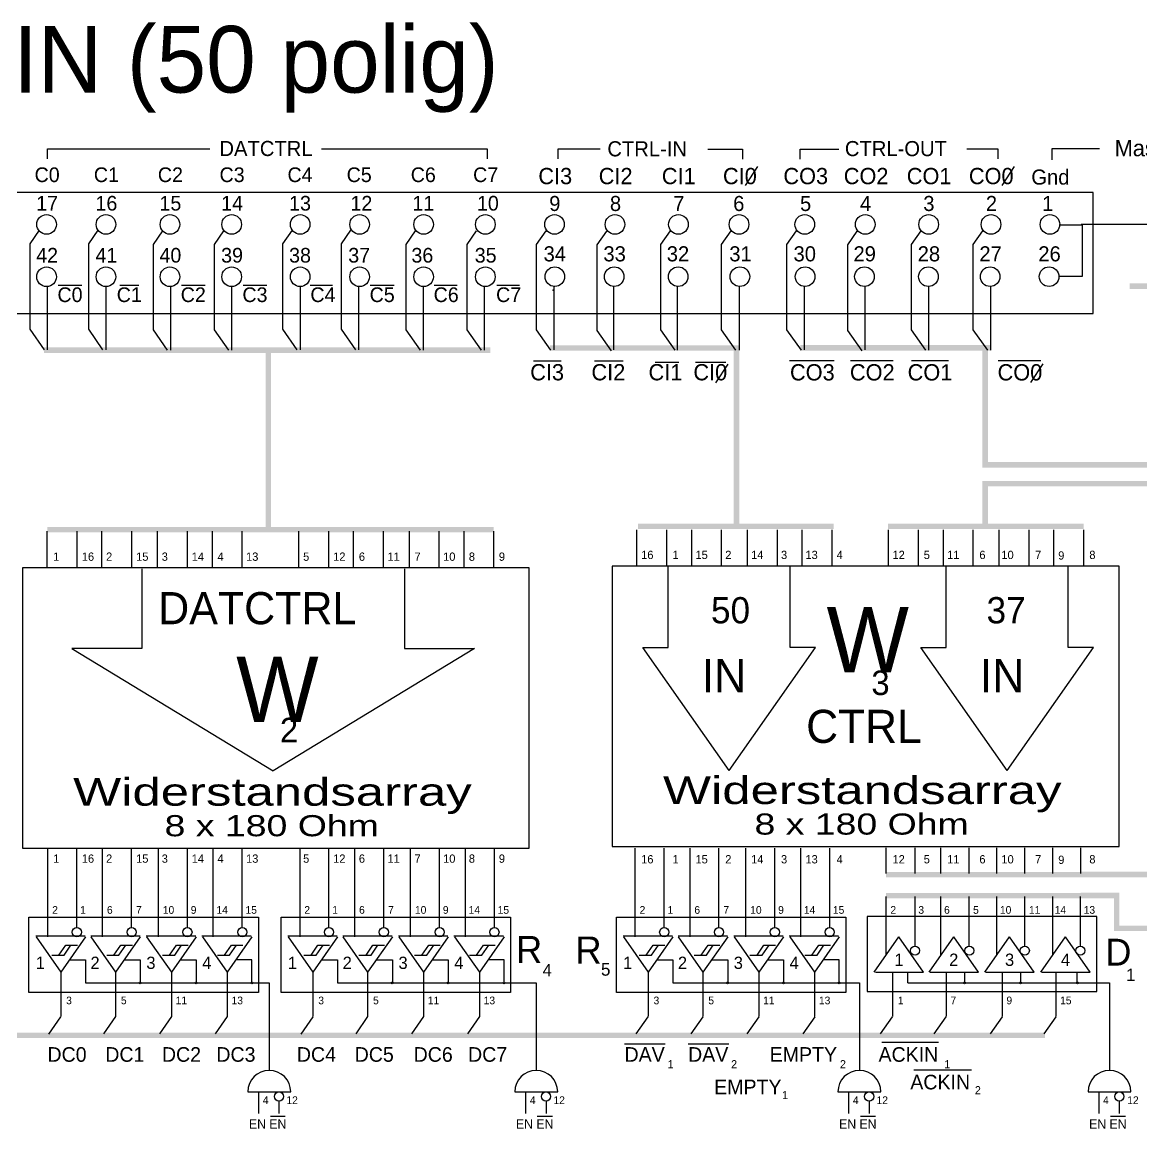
# Model space of a CAD drawing. Extents: x -23.8 to 33.3, y -2 to 29.9.
# Drawn here: x 0.14 to 10.31, y 8.81 to 18.87 of the extents above; entities that cross this region are included whole.
import ezdxf
from ezdxf.enums import TextEntityAlignment as Align

# ---------------------------------------------------------------- set-up
doc = ezdxf.new("R2010")
doc.units = 0
doc.layers.get('0').update_dxf_attribs({"linetype": 'CONTINUOUS'})

# ---------------------------------------------------------------- blocks, each defined once
blk = doc.blocks.new('RECTANG')
at = {"color": 0}
for p, q in [((1, 1), (0, 1)), ((0, 1), (0, 0)), ((1, 0), (1, 1)), ((0, 0), (1, 0))]:
    blk.add_line(p, q, dxfattribs=at)

msp = doc.modelspace()

# ---------------------------------------------------------------- linework, layer by layer
at = {"color": 0}
for p, q in [((0.363, 17.718), (1.842, 17.718)), ((0.363, 17.63), (0.363, 17.718)), ((2.857, 17.718), (4.363, 17.718)), ((4.363, 17.718), (4.363, 17.63)), ((5.007, 17.63), (5.007, 17.718)), ((5.007, 17.718), (5.391, 17.718)), ((6.37, 17.717), (6.684, 17.717)), ((6.684, 17.717), (6.684, 17.625)), ((7.21, 17.625), (7.21, 17.717)), ((7.21, 17.717), (7.561, 17.717)), ((8.724, 17.718), (9.006, 17.718)), ((9.006, 17.718), (9.006, 17.63)), ((9.501, 17.618), (9.501, 17.721)), ((9.501, 17.721), (9.931, 17.721)), ((6.82, 17.558), (6.709, 17.387)), ((9.154, 17.558), (9.043, 17.387)), ((9.565, 17.028), (9.773, 17.028)), ((11.101, 17.031), (9.764, 17.031)), ((9.773, 17.028), (9.773, 16.559)), ((0.206, 16.856), (0.293, 16.98)), ((0.739, 16.856), (0.826, 16.98)), ((1.327, 16.85), (1.414, 16.975)), ((1.882, 16.85), (1.969, 16.975)), ((2.504, 16.856), (2.591, 16.98)), ((3.037, 16.856), (3.124, 16.98)), ((3.625, 16.85), (3.712, 16.975)), ((4.18, 16.85), (4.267, 16.975)), ((4.811, 16.85), (4.898, 16.975)), ((5.364, 16.845), (5.451, 16.97)), ((5.943, 16.85), (6.03, 16.975)), ((6.495, 16.85), (6.582, 16.975)), ((7.089, 16.85), (7.176, 16.975)), ((7.642, 16.845), (7.729, 16.97)), ((8.222, 16.85), (8.309, 16.975)), ((8.784, 16.85), (8.871, 16.975)), ((0.206, 16.079), (0.206, 16.856)), ((0.739, 16.079), (0.739, 16.856)), ((1.327, 16.073), (1.327, 16.85)), ((1.882, 16.073), (1.882, 16.85)), ((2.504, 16.079), (2.504, 16.856)), ((3.037, 16.079), (3.037, 16.856)), ((3.625, 16.073), (3.625, 16.85)), ((4.18, 16.073), (4.18, 16.85)), ((4.811, 16.073), (4.811, 16.85)), ((5.364, 16.068), (5.364, 16.845)), ((5.943, 16.073), (5.943, 16.85)), ((6.495, 16.073), (6.495, 16.85)), ((7.089, 16.073), (7.089, 16.85)), ((7.642, 16.068), (7.642, 16.845)), ((8.222, 16.073), (8.222, 16.85)), ((8.784, 16.073), (8.784, 16.85)), ((9.773, 16.559), (9.565, 16.559)), ((0.365, 15.892), (0.365, 16.472)), ((0.462, 16.48), (0.677, 16.48)), ((0.898, 15.892), (0.898, 16.472)), ((1.022, 16.48), (1.195, 16.48)), ((1.486, 15.887), (1.486, 16.467)), ((1.583, 16.48), (1.798, 16.48)), ((2.042, 15.887), (2.042, 16.467)), ((2.143, 16.48), (2.359, 16.48)), ((2.664, 15.892), (2.664, 16.472)), ((2.754, 16.48), (2.955, 16.48)), ((3.197, 15.892), (3.197, 16.472)), ((3.3, 16.48), (3.516, 16.48)), ((3.785, 15.887), (3.785, 16.467)), ((3.882, 16.48), (4.091, 16.48)), ((4.34, 15.887), (4.34, 16.467)), ((4.45, 16.48), (4.658, 16.48)), ((4.972, 15.892), (4.972, 16.472)), ((5.514, 15.892), (5.514, 16.472)), ((6.093, 15.887), (6.093, 16.467)), ((6.657, 15.887), (6.657, 16.467)), ((7.249, 15.892), (7.249, 16.472)), ((7.799, 15.892), (7.799, 16.472)), ((8.379, 15.887), (8.379, 16.467)), ((8.943, 15.887), (8.943, 16.467)), ((0.336, 15.892), (0.206, 16.079)), ((0.869, 15.892), (0.739, 16.079)), ((1.457, 15.887), (1.327, 16.073)), ((2.013, 15.887), (1.882, 16.073)), ((2.635, 15.892), (2.504, 16.079)), ((3.168, 15.892), (3.037, 16.079)), ((3.756, 15.887), (3.625, 16.073)), ((4.311, 15.887), (4.18, 16.073)), ((4.941, 15.887), (4.811, 16.073)), ((5.494, 15.882), (5.364, 16.068)), ((6.074, 15.887), (5.943, 16.073)), ((6.625, 15.887), (6.495, 16.073)), ((7.22, 15.887), (7.089, 16.073)), ((7.773, 15.882), (7.642, 16.068)), ((8.353, 15.887), (8.222, 16.073)), ((8.915, 15.887), (8.784, 16.073)), ((4.785, 15.792), (5.037, 15.792)), ((5.34, 15.792), (5.601, 15.792)), ((5.891, 15.78), (6.107, 15.78)), ((6.256, 15.78), (6.534, 15.78)), ((7.113, 15.795), (7.519, 15.795)), ((7.666, 15.795), (8.056, 15.795)), ((8.223, 15.795), (8.557, 15.795)), ((9.009, 15.795), (9.399, 15.795)), ((6.552, 15.76), (6.44, 15.59)), ((9.416, 15.764), (9.305, 15.593)), ((5.725, 13.922), (5.725, 14.256)), ((5.997, 13.922), (5.997, 14.256)), ((6.223, 13.922), (6.223, 14.256)), ((6.494, 13.922), (6.494, 14.256)), ((6.73, 13.922), (6.73, 14.256)), ((7.002, 13.922), (7.002, 14.256)), ((7.228, 13.922), (7.228, 14.256)), ((7.5, 13.922), (7.5, 14.256)), ((8.014, 13.922), (8.014, 14.256)), ((8.286, 13.922), (8.286, 14.256)), ((8.512, 13.922), (8.512, 14.256)), ((8.783, 13.922), (8.783, 14.256)), ((9.019, 13.922), (9.019, 14.256)), ((9.291, 13.922), (9.291, 14.256)), ((9.517, 13.922), (9.517, 14.256)), ((9.788, 13.922), (9.788, 14.256)), ((0.361, 13.907), (0.361, 14.241)), ((0.633, 13.907), (0.633, 14.241)), ((0.859, 13.907), (0.859, 14.241)), ((1.13, 13.907), (1.13, 14.241)), ((1.366, 13.907), (1.366, 14.241)), ((1.638, 13.907), (1.638, 14.241)), ((1.864, 13.907), (1.864, 14.241)), ((2.135, 13.907), (2.135, 14.241)), ((2.65, 13.907), (2.65, 14.241)), ((2.922, 13.907), (2.922, 14.241)), ((3.148, 13.907), (3.148, 14.241)), ((3.419, 13.907), (3.419, 14.241)), ((3.655, 13.907), (3.655, 14.241)), ((3.927, 13.907), (3.927, 14.241)), ((4.153, 13.907), (4.153, 14.241)), ((4.424, 13.907), (4.424, 14.241)), ((1.222, 13.899), (1.222, 13.175)), ((3.611, 13.899), (3.611, 13.175)), ((6.009, 13.186), (6.009, 13.925)), ((7.118, 13.186), (7.118, 13.925)), ((8.537, 13.186), (8.537, 13.925)), ((9.647, 13.186), (9.647, 13.925)), ((0.585, 13.175), (2.416, 12.062)), ((1.222, 13.175), (0.585, 13.175)), ((4.248, 13.175), (2.416, 12.062)), ((3.611, 13.175), (4.248, 13.175)), ((5.779, 13.186), (6.009, 13.186)), ((6.564, 12.065), (5.779, 13.186)), ((6.564, 12.065), (7.348, 13.186)), ((7.348, 13.186), (7.118, 13.186)), ((8.307, 13.186), (8.537, 13.186)), ((9.092, 12.065), (8.307, 13.186)), ((9.092, 12.065), (9.877, 13.186)), ((9.877, 13.186), (9.647, 13.186)), ((0.368, 10.554), (0.368, 11.361)), ((0.631, 10.638), (0.631, 11.361)), ((0.866, 10.554), (0.866, 11.359)), ((1.129, 10.638), (1.129, 11.359)), ((1.374, 10.554), (1.374, 11.359)), ((1.637, 10.638), (1.637, 11.359)), ((1.872, 10.554), (1.872, 11.359)), ((2.136, 10.638), (2.136, 11.359)), ((2.661, 10.554), (2.661, 11.361)), ((2.924, 10.638), (2.924, 11.361)), ((3.159, 10.554), (3.159, 11.359)), ((3.423, 10.638), (3.423, 11.359)), ((3.667, 10.554), (3.667, 11.359)), ((3.93, 10.638), (3.93, 11.359)), ((4.165, 10.554), (4.165, 11.359)), ((4.429, 10.638), (4.429, 11.359)), ((5.71, 10.554), (5.71, 11.361)), ((5.973, 10.638), (5.973, 11.361)), ((6.208, 10.554), (6.208, 11.359)), ((6.471, 10.638), (6.471, 11.359)), ((6.716, 10.554), (6.716, 11.359)), ((6.979, 10.638), (6.979, 11.359)), ((7.214, 10.554), (7.214, 11.359)), ((7.478, 10.638), (7.478, 11.359)), ((7.991, 11.128), (7.991, 11.363)), ((8.254, 11.128), (8.254, 11.363)), ((8.489, 11.128), (8.489, 11.363)), ((8.747, 11.128), (8.747, 11.363)), ((8.997, 11.128), (8.997, 11.363)), ((9.252, 11.128), (9.252, 11.363)), ((9.507, 11.128), (9.507, 11.363)), ((9.763, 11.128), (9.763, 11.363)), ((7.991, 10.386), (7.991, 10.921)), ((8.254, 10.47), (8.254, 10.921)), ((8.489, 10.386), (8.489, 10.921)), ((8.747, 10.47), (8.747, 10.921)), ((8.997, 10.386), (8.997, 10.921)), ((9.252, 10.47), (9.252, 10.921)), ((9.507, 10.386), (9.507, 10.921)), ((9.758, 10.47), (9.758, 10.921)), ((0.707, 10.559), (0.257, 10.559)), ((0.26, 10.554), (0.485, 10.233)), ((0.709, 10.554), (0.485, 10.233)), ((1.207, 10.559), (0.757, 10.559)), ((0.758, 10.554), (0.983, 10.233)), ((1.208, 10.554), (0.983, 10.233)), ((1.713, 10.559), (1.263, 10.559)), ((1.266, 10.554), (1.491, 10.233)), ((1.716, 10.554), (1.491, 10.233)), ((2.217, 10.559), (1.767, 10.559)), ((1.774, 10.554), (1.999, 10.233)), ((2.223, 10.554), (1.999, 10.233)), ((3, 10.559), (2.55, 10.559)), ((2.553, 10.554), (2.778, 10.233)), ((3.003, 10.554), (2.778, 10.233)), ((3.5, 10.559), (3.05, 10.559)), ((3.051, 10.554), (3.276, 10.233)), ((3.501, 10.554), (3.276, 10.233)), ((4.006, 10.559), (3.556, 10.559)), ((3.559, 10.554), (3.784, 10.233)), ((4.009, 10.554), (3.784, 10.233)), ((4.51, 10.559), (4.06, 10.559)), ((4.067, 10.554), (4.292, 10.233)), ((4.516, 10.554), (4.292, 10.233)), ((6.049, 10.559), (5.599, 10.559)), ((5.602, 10.554), (5.827, 10.233)), ((6.051, 10.554), (5.827, 10.233)), ((6.549, 10.559), (6.099, 10.559)), ((6.1, 10.554), (6.325, 10.233)), ((6.55, 10.554), (6.325, 10.233)), ((7.055, 10.559), (6.605, 10.559)), ((6.608, 10.554), (6.833, 10.233)), ((7.058, 10.554), (6.833, 10.233)), ((7.559, 10.559), (7.109, 10.559)), ((7.116, 10.554), (7.341, 10.233)), ((7.565, 10.554), (7.341, 10.233)), ((7.883, 10.233), (8.108, 10.554)), ((8.332, 10.233), (8.108, 10.554)), ((8.381, 10.233), (8.606, 10.554)), ((8.831, 10.233), (8.606, 10.554)), ((8.889, 10.233), (9.114, 10.554)), ((9.338, 10.233), (9.114, 10.554)), ((9.397, 10.233), (9.622, 10.554)), ((9.846, 10.233), (9.622, 10.554)), ((0.404, 10.387), (0.515, 10.387)), ((0.468, 10.387), (0.531, 10.477)), ((0.515, 10.387), (0.578, 10.477)), ((0.531, 10.477), (0.636, 10.477)), ((0.904, 10.387), (1.014, 10.387)), ((0.968, 10.387), (1.031, 10.477)), ((1.014, 10.387), (1.077, 10.477)), ((1.031, 10.477), (1.136, 10.477)), ((1.41, 10.387), (1.521, 10.387)), ((1.475, 10.387), (1.538, 10.477)), ((1.521, 10.387), (1.584, 10.477)), ((1.538, 10.477), (1.643, 10.477)), ((1.91, 10.387), (2.021, 10.387)), ((1.974, 10.387), (2.037, 10.477)), ((2.021, 10.387), (2.084, 10.477)), ((2.037, 10.477), (2.142, 10.477)), ((2.697, 10.387), (2.808, 10.387)), ((2.761, 10.387), (2.824, 10.477)), ((2.808, 10.387), (2.871, 10.477)), ((2.824, 10.477), (2.929, 10.477)), ((3.197, 10.387), (3.307, 10.387)), ((3.261, 10.387), (3.324, 10.477)), ((3.307, 10.387), (3.37, 10.477)), ((3.324, 10.477), (3.429, 10.477)), ((3.703, 10.387), (3.814, 10.387)), ((3.768, 10.387), (3.831, 10.477)), ((3.814, 10.387), (3.877, 10.477)), ((3.831, 10.477), (3.936, 10.477)), ((4.203, 10.387), (4.314, 10.387)), ((4.267, 10.387), (4.33, 10.477)), ((4.314, 10.387), (4.377, 10.477)), ((4.33, 10.477), (4.435, 10.477)), ((5.746, 10.387), (5.857, 10.387)), ((5.81, 10.387), (5.873, 10.477)), ((5.857, 10.387), (5.92, 10.477)), ((5.873, 10.477), (5.978, 10.477)), ((6.246, 10.387), (6.356, 10.387)), ((6.31, 10.387), (6.373, 10.477)), ((6.356, 10.387), (6.419, 10.477)), ((6.373, 10.477), (6.478, 10.477)), ((6.752, 10.387), (6.863, 10.387)), ((6.817, 10.387), (6.88, 10.477)), ((6.863, 10.387), (6.926, 10.477)), ((6.88, 10.477), (6.985, 10.477)), ((7.252, 10.387), (7.363, 10.387)), ((7.316, 10.387), (7.379, 10.477)), ((7.363, 10.387), (7.426, 10.477)), ((7.379, 10.477), (7.484, 10.477)), ((0.563, 10.345), (0.709, 10.345)), ((0.709, 10.345), (0.709, 10.135)), ((1.061, 10.345), (1.208, 10.345)), ((1.208, 10.345), (1.208, 10.135)), ((1.569, 10.345), (1.716, 10.345)), ((1.716, 10.345), (1.716, 10.135)), ((2.223, 10.345), (2.087, 10.345)), ((2.223, 10.135), (2.223, 10.345)), ((2.856, 10.345), (3.003, 10.345)), ((3.003, 10.345), (3.003, 10.135)), ((3.354, 10.345), (3.501, 10.345)), ((3.501, 10.345), (3.501, 10.135)), ((3.862, 10.345), (4.009, 10.345)), ((4.009, 10.345), (4.009, 10.135)), ((4.516, 10.345), (4.38, 10.345)), ((4.516, 10.135), (4.516, 10.345)), ((5.905, 10.345), (6.051, 10.345)), ((6.051, 10.345), (6.051, 10.135)), ((6.403, 10.345), (6.55, 10.345)), ((6.55, 10.345), (6.55, 10.135)), ((6.911, 10.345), (7.058, 10.345)), ((7.058, 10.345), (7.058, 10.135)), ((7.565, 10.345), (7.429, 10.345)), ((7.565, 10.135), (7.565, 10.345)), ((0.485, 10.233), (0.485, 9.828)), ((0.983, 10.233), (0.983, 9.828)), ((1.491, 10.233), (1.491, 9.828)), ((1.999, 10.233), (1.999, 9.828)), ((2.778, 10.233), (2.778, 9.828)), ((3.276, 10.233), (3.276, 9.828)), ((3.784, 10.233), (3.784, 9.828)), ((4.292, 10.233), (4.292, 9.828)), ((5.827, 10.233), (5.827, 9.828)), ((6.325, 10.233), (6.325, 9.828)), ((6.833, 10.233), (6.833, 9.828)), ((7.341, 10.233), (7.341, 9.828)), ((7.893, 10.233), (8.332, 10.233)), ((8.049, 10.233), (8.049, 9.828)), ((8.186, 10.233), (8.186, 10.135)), ((8.391, 10.233), (8.831, 10.233)), ((8.538, 10.233), (8.538, 9.828)), ((8.704, 10.233), (8.704, 10.135)), ((8.899, 10.233), (9.338, 10.233)), ((9.045, 10.233), (9.045, 9.828)), ((9.212, 10.233), (9.212, 10.135)), ((9.407, 10.233), (9.846, 10.233)), ((9.534, 10.233), (9.534, 9.828)), ((9.729, 10.135), (9.729, 10.233)), ((0.709, 10.135), (2.223, 10.135)), ((2.224, 10.136), (2.381, 10.136)), ((2.381, 10.135), (2.381, 9.34)), ((3.003, 10.135), (4.516, 10.135)), ((4.516, 10.135), (4.809, 10.135)), ((4.809, 10.135), (4.809, 9.34)), ((6.051, 10.135), (7.565, 10.135)), ((7.565, 10.136), (7.749, 10.136)), ((7.748, 10.135), (7.748, 9.34)), ((8.187, 10.136), (9.728, 10.136)), ((9.729, 10.135), (10.022, 10.135)), ((10.022, 10.135), (10.022, 9.34)), ((0.483, 9.825), (0.374, 9.669)), ((0.983, 9.828), (0.874, 9.672)), ((1.491, 9.828), (1.382, 9.672)), ((1.999, 9.828), (1.89, 9.672)), ((2.776, 9.825), (2.667, 9.669)), ((3.276, 9.828), (3.167, 9.672)), ((3.784, 9.828), (3.675, 9.672)), ((4.292, 9.828), (4.183, 9.672)), ((5.825, 9.826), (5.716, 9.671)), ((6.323, 9.826), (6.214, 9.671)), ((6.832, 9.826), (6.723, 9.671)), ((7.342, 9.826), (7.233, 9.671)), ((8.045, 9.826), (7.936, 9.671)), ((8.534, 9.826), (8.425, 9.671)), ((9.045, 9.826), (8.936, 9.671)), ((9.534, 9.826), (9.425, 9.671)), ((5.612, 9.579), (5.983, 9.579)), ((6.19, 9.579), (6.561, 9.579)), ((7.953, 9.594), (8.468, 9.594)), ((8.242, 9.343), (8.767, 9.343)), ((2.186, 9.143), (2.576, 9.143)), ((2.283, 9.142), (2.283, 8.946)), ((2.469, 9.059), (2.469, 8.946)), ((4.614, 9.143), (5.005, 9.143)), ((4.712, 9.142), (4.712, 8.946)), ((4.898, 9.059), (4.898, 8.946)), ((7.553, 9.143), (7.943, 9.143)), ((7.65, 9.142), (7.65, 8.946)), ((7.836, 9.059), (7.836, 8.946)), ((9.827, 9.143), (10.217, 9.143)), ((9.925, 9.142), (9.925, 8.946)), ((10.11, 9.059), (10.11, 8.946)), ((2.391, 8.921), (2.527, 8.921)), ((4.819, 8.921), (4.956, 8.921)), ((7.758, 8.921), (7.895, 8.921)), ((10.032, 8.921), (10.169, 8.921))]:
    msp.add_line(p, q, dxfattribs=at)
for centre, radius in [((0.356, 17.032), 0.0891), ((0.896, 17.032), 0.0891), ((1.478, 17.032), 0.0891), ((2.039, 17.032), 0.0891), ((2.662, 17.032), 0.0891), ((3.203, 17.032), 0.0891), ((3.785, 17.032), 0.0891), ((4.346, 17.032), 0.0891), ((4.975, 17.032), 0.0891), ((5.525, 17.032), 0.0891), ((6.102, 17.032), 0.0891), ((6.653, 17.032), 0.0891), ((7.251, 17.032), 0.0891), ((7.801, 17.032), 0.0891), ((8.378, 17.032), 0.0891), ((8.945, 17.032), 0.0891), ((9.481, 17.032), 0.0891), ((0.356, 16.556), 0.0891), ((0.896, 16.556), 0.0891), ((1.478, 16.556), 0.0891), ((2.039, 16.556), 0.0891), ((2.662, 16.556), 0.0891), ((3.203, 16.556), 0.0891), ((3.785, 16.556), 0.0891), ((4.346, 16.556), 0.0891), ((4.978, 16.557), 0.0891), ((5.518, 16.557), 0.0891), ((6.1, 16.557), 0.0891), ((6.661, 16.557), 0.0891), ((7.254, 16.557), 0.0891), ((7.794, 16.557), 0.0891), ((8.376, 16.557), 0.0891), ((8.937, 16.557), 0.0891), ((9.473, 16.557), 0.0891), ((0.631, 10.596), 0.0415), ((1.129, 10.596), 0.0415), ((1.637, 10.596), 0.0415), ((2.136, 10.596), 0.0415), ((2.924, 10.596), 0.0415), ((3.423, 10.596), 0.0415), ((3.93, 10.596), 0.0415), ((4.429, 10.596), 0.0415), ((5.973, 10.596), 0.0415), ((6.471, 10.596), 0.0415), ((6.979, 10.596), 0.0415), ((7.478, 10.596), 0.0415), ((8.254, 10.428), 0.0415), ((8.747, 10.428), 0.0415), ((9.252, 10.428), 0.0415), ((9.758, 10.428), 0.0415), ((1.207, 10.134), 0.00819), ((1.716, 10.134), 0.00819), ((2.223, 10.134), 0.00819), ((3.5, 10.134), 0.00819), ((4.009, 10.134), 0.00819), ((4.516, 10.134), 0.00819), ((6.549, 10.134), 0.00819), ((7.058, 10.134), 0.00819), ((7.565, 10.134), 0.00819), ((8.703, 10.134), 0.00819), ((9.212, 10.134), 0.00819), ((9.731, 10.134), 0.00819), ((2.47, 9.101), 0.0415), ((4.898, 9.101), 0.0415), ((7.837, 9.101), 0.0415), ((10.111, 9.101), 0.0415)]:
    msp.add_circle(centre, radius, dxfattribs=at)
for centre in [(2.381, 9.144), (4.809, 9.144), (7.748, 9.144), (10.022, 9.144)]:
    msp.add_arc(centre, 0.195, 0, 180, dxfattribs=at)
msp.add_point((4.962, 16.435), dxfattribs=at)
for points in [[(10.205, 16.495), (10.205, 16.445), (10.538, 16.495), (10.538, 16.445)], [(0.332, 15.914), (0.332, 15.864), (4.392, 15.914), (4.392, 15.864)], [(6.656, 15.883), (6.656, 15.933), (4.935, 15.883), (4.935, 15.933)], [(6.606, 14.286), (6.656, 14.286), (6.606, 15.9), (6.656, 15.9)], [(8.943, 15.884), (8.943, 15.934), (7.21, 15.884), (7.21, 15.934)], [(8.867, 14.818), (8.917, 14.868), (8.867, 15.897), (8.917, 15.897)], [(2.347, 14.24), (2.397, 14.24), (2.347, 15.873), (2.397, 15.873)], [(14.243, 14.82), (14.293, 14.87), (8.867, 14.82), (8.917, 14.87)], [(8.867, 14.284), (8.917, 14.284), (8.867, 14.7), (8.917, 14.65)], [(8.867, 14.7), (8.917, 14.65), (10.39, 14.7), (10.44, 14.65)], [(0.362, 14.281), (0.362, 14.231), (4.422, 14.281), (4.422, 14.231)], [(5.735, 14.311), (5.735, 14.261), (7.515, 14.311), (7.515, 14.261)], [(8.009, 14.311), (8.009, 14.261), (9.789, 14.311), (9.789, 14.261)], [(7.989, 11.144), (7.989, 11.094), (9.76, 11.144), (9.76, 11.094)], [(10.537, 11.095), (10.587, 11.145), (9.76, 11.095), (9.76, 11.145)], [(7.99, 10.953), (7.99, 10.903), (9.761, 10.953), (9.761, 10.903)], [(10.062, 10.904), (10.112, 10.954), (9.76, 10.904), (9.76, 10.954)], [(10.062, 10.606), (10.112, 10.656), (10.062, 10.904), (10.112, 10.954)], [(10.78, 10.606), (10.73, 10.656), (10.062, 10.606), (10.112, 10.656)], [(-4.822, 9.683), (-4.822, 9.633), (9.435, 9.683), (9.435, 9.633)]]:
    msp.add_trace(points, dxfattribs=at)

# ---------------------------------------------------------------- block references
for p, xscale, yscale, zscale in [((-4.518, 16.223), 14.39158386929646, 1.099761215786977, 14.39158386929646), ((0.136, 11.361), 4.60920747678198, 2.547625941625421, 4.60920747678198), ((5.5, 11.376), 4.60920747678198, 2.547625941625421, 4.60920747678198), ((0.196, 10.731), 2.087188291372972, -0.6835093989726744, 2.087188291372972), ((2.489, 10.731), 2.087188291372972, -0.6835093989726744, 2.087188291372972), ((5.538, 10.731), 2.087188291372972, -0.6835093989726744, 2.087188291372972), ((7.819, 10.056), 2.087188291372972, 0.6835093989726744, 2.087188291372972)]:
    msp.add_blockref('RECTANG', p, dxfattribs=dict(at, xscale=xscale, yscale=yscale, zscale=zscale))

# ---------------------------------------------------------------- texts
for s, height, p in [('BUS-IN (50 polig)', 0.60635, (-1.887, 18.231)), ('DATCTRL', 0.1373, (1.928, 17.654)), ('CTRL-IN', 0.1373, (5.456, 17.651)), ('CTRL-OUT', 0.1373, (7.616, 17.653)), ('12', 0.1335, (3.12, 17.158)), ('10', 0.1335, (4.27, 17.158)), ('36', 0.1335, (3.674, 16.685)), ('1', 0.0754, (0.416, 13.973)), ('16', 0.0754, (0.676, 13.973)), ('2', 0.0754, (0.897, 13.973)), ('15', 0.0754, (1.17, 13.973)), ('3', 0.0754, (1.403, 13.973)), ('14', 0.0754, (1.676, 13.973)), ('4', 0.0754, (1.91, 13.973)), ('13', 0.0754, (2.17, 13.973)), ('5', 0.0754, (2.689, 13.973)), ('12', 0.0754, (2.962, 13.973)), ('6', 0.0754, (3.196, 13.973)), ('11', 0.0754, (3.456, 13.973)), ('7', 0.0754, (3.702, 13.973)), ('10', 0.0754, (3.962, 13.973)), ('8', 0.0754, (4.196, 13.973)), ('9', 0.0754, (4.469, 13.973)), ('16', 0.0754, (5.763, 13.989)), ('1', 0.0754, (6.048, 13.989)), ('15', 0.0754, (6.257, 13.989)), ('2', 0.0754, (6.528, 13.989)), ('14', 0.0754, (6.763, 13.989)), ('3', 0.0754, (7.035, 13.989)), ('13', 0.0754, (7.257, 13.989)), ('4', 0.0754, (7.541, 13.989)), ('12', 0.0754, (8.049, 13.989)), ('5', 0.0754, (8.333, 13.989)), ('11', 0.0754, (8.546, 13.989)), ('6', 0.0754, (8.839, 13.989)), ('10', 0.0754, (9.039, 13.989)), ('7', 0.0754, (9.346, 13.989)), ('9', 0.0754, (9.556, 13.984)), ('8', 0.0754, (9.839, 13.989)), ('DATCTRL', 0.2923, (1.371, 13.396)), ('IN', 0.3036, (6.314, 12.776)), ('IN', 0.3036, (8.843, 12.776)), ('3', 0.223, (7.857, 12.752)), ('CTRL', 0.3008, (7.264, 12.317)), ('2', 0.223, (2.478, 12.322)), ('1', 0.0754, (0.416, 11.227)), ('16', 0.0754, (0.676, 11.227)), ('2', 0.0754, (0.897, 11.227)), ('15', 0.0754, (1.17, 11.227)), ('3', 0.0754, (1.403, 11.227)), ('14', 0.0754, (1.676, 11.227)), ('4', 0.0754, (1.91, 11.227)), ('13', 0.0754, (2.17, 11.227)), ('5', 0.0754, (2.689, 11.227)), ('12', 0.0754, (2.962, 11.227)), ('6', 0.0754, (3.196, 11.227)), ('11', 0.0754, (3.456, 11.227)), ('7', 0.0754, (3.702, 11.227)), ('10', 0.0754, (3.962, 11.227)), ('8', 0.0754, (4.196, 11.227)), ('9', 0.0754, (4.469, 11.227)), ('16', 0.0754, (5.763, 11.221)), ('1', 0.0754, (6.048, 11.221)), ('15', 0.0754, (6.257, 11.221)), ('2', 0.0754, (6.528, 11.221)), ('14', 0.0754, (6.763, 11.221)), ('3', 0.0754, (7.035, 11.221)), ('13', 0.0754, (7.257, 11.221)), ('4', 0.0754, (7.541, 11.221)), ('12', 0.0754, (8.049, 11.221)), ('5', 0.0754, (8.333, 11.221)), ('11', 0.0754, (8.546, 11.221)), ('6', 0.0754, (8.839, 11.221)), ('10', 0.0754, (9.039, 11.221)), ('7', 0.0754, (9.346, 11.221)), ('9', 0.0754, (9.556, 11.216)), ('8', 0.0754, (9.839, 11.221)), ('2', 0.0698, (0.407, 10.763)), ('1', 0.0698, (0.661, 10.763)), ('6', 0.0698, (0.905, 10.763)), ('7', 0.0698, (1.169, 10.763)), ('10', 0.0698, (1.413, 10.763)), ('9', 0.0698, (1.667, 10.763)), ('14', 0.0698, (1.901, 10.763)), ('15', 0.0698, (2.165, 10.763)), ('2', 0.0698, (2.7, 10.763)), ('1', 0.0698, (2.954, 10.763)), ('6', 0.0698, (3.198, 10.763)), ('7', 0.0698, (3.462, 10.763)), ('10', 0.0698, (3.706, 10.763)), ('9', 0.0698, (3.96, 10.763)), ('14', 0.0698, (4.194, 10.763)), ('15', 0.0698, (4.458, 10.763)), ('2', 0.0698, (5.749, 10.763)), ('1', 0.0698, (6.003, 10.763)), ('6', 0.0698, (6.247, 10.763)), ('7', 0.0698, (6.511, 10.763)), ('10', 0.0698, (6.755, 10.763)), ('9', 0.0698, (7.009, 10.763)), ('14', 0.0698, (7.243, 10.763)), ('15', 0.0698, (7.507, 10.763)), ('2', 0.0698, (8.03, 10.763)), ('3', 0.0698, (8.284, 10.763)), ('6', 0.0698, (8.518, 10.763)), ('5', 0.0698, (8.782, 10.763)), ('10', 0.0698, (9.026, 10.763)), ('11', 0.0698, (9.29, 10.763)), ('14', 0.0698, (9.524, 10.763)), ('13', 0.0698, (9.788, 10.763)), ('R', 0.246, (4.626, 10.315)), ('R', 0.246, (5.166, 10.31)), ('D', 0.244, (9.986, 10.292)), ('3', 0.0698, (0.534, 9.94)), ('5', 0.0698, (1.032, 9.94)), ('11', 0.0698, (1.53, 9.94)), ('13', 0.0698, (2.038, 9.94)), ('3', 0.0698, (2.827, 9.94)), ('5', 0.0698, (3.325, 9.94)), ('11', 0.0698, (3.823, 9.94)), ('13', 0.0698, (4.331, 9.94)), ('3', 0.0698, (5.876, 9.94)), ('5', 0.0698, (6.374, 9.94)), ('11', 0.0698, (6.872, 9.94)), ('13', 0.0698, (7.38, 9.94)), ('1', 0.0698, (8.098, 9.94)), ('7', 0.0698, (8.577, 9.94)), ('9', 0.0698, (9.085, 9.94)), ('15', 0.0698, (9.573, 9.94)), ('DC0', 0.133, (0.364, 9.417)), ('DC1', 0.133, (0.89, 9.417)), ('DC2', 0.133, (1.405, 9.417)), ('DC3', 0.133, (1.9, 9.417)), ('DC4', 0.133, (2.632, 9.417)), ('DC5', 0.133, (3.158, 9.417)), ('DC6', 0.133, (3.694, 9.417)), ('DC7', 0.133, (4.189, 9.417)), ('DAV', 0.133, (5.612, 9.417)), ('DAV', 0.133, (6.19, 9.417)), ('EMPTY', 0.133, (6.932, 9.417)), ('ACKIN', 0.133, (7.922, 9.417)), ('1', 0.0737, (6.004, 9.358)), ('2', 0.0737, (6.581, 9.358)), ('2', 0.0737, (7.571, 9.358)), ('1', 0.0737, (8.52, 9.358)), ('ACKIN', 0.133, (8.211, 9.166)), ('EMPTY', 0.133, (6.427, 9.122)), ('2', 0.0737, (8.798, 9.122)), ('4', 0.0698, (2.322, 9.033)), ('12', 0.0698, (2.537, 9.033)), ('4', 0.0698, (4.751, 9.033)), ('12', 0.0698, (4.966, 9.033)), ('1', 0.0737, (7.045, 9.078)), ('4', 0.0698, (7.689, 9.033)), ('12', 0.0698, (7.904, 9.033)), ('4', 0.0698, (9.964, 9.033)), ('12', 0.0698, (10.184, 9.033))]:
    msp.add_text(s, height=height, dxfattribs=at).set_placement(p)
for s, height, p in [('Masse', 0.1481, (10.361, 17.652)), ('C0', 0.1335, (0.361, 17.417)), ('C1', 0.1335, (0.9, 17.417)), ('C2', 0.1335, (1.482, 17.417)), ('C3', 0.1335, (2.043, 17.417)), ('C4', 0.1335, (2.661, 17.417)), ('C5', 0.1335, (3.199, 17.417)), ('C6', 0.1335, (3.782, 17.417)), ('C7', 0.1335, (4.349, 17.417)), ('CI3', 0.1479, (4.982, 17.398)), ('CI2', 0.1479, (5.531, 17.398)), ('CI1', 0.1479, (6.105, 17.398)), ('CI0', 0.1479, (6.661, 17.398)), ('CO3', 0.1479, (7.26, 17.398)), ('CO2', 0.1479, (7.809, 17.398)), ('CO1', 0.1479, (8.382, 17.398)), ('CO0', 0.1479, (8.947, 17.398)), ('Gnd', 0.1373, (9.485, 17.394)), ('17', 0.1335, (0.361, 17.158)), ('16', 0.1335, (0.9, 17.158)), ('15', 0.1335, (1.482, 17.158)), ('14', 0.1335, (2.043, 17.158)), ('13', 0.1335, (2.661, 17.158)), ('11', 0.1335, (3.782, 17.158)), ('9', 0.137, (4.978, 17.154)), ('8', 0.137, (5.53, 17.154)), ('7', 0.137, (6.106, 17.154)), ('6', 0.137, (6.651, 17.154)), ('5', 0.137, (7.259, 17.154)), ('4', 0.137, (7.804, 17.154)), ('3', 0.137, (8.38, 17.154)), ('2', 0.137, (8.949, 17.154)), ('1', 0.137, (9.461, 17.154)), ('42', 0.1335, (0.361, 16.685)), ('41', 0.1335, (0.9, 16.685)), ('40', 0.1335, (1.482, 16.685)), ('39', 0.1335, (2.043, 16.685)), ('38', 0.1335, (2.661, 16.685)), ('37', 0.1335, (3.199, 16.685)), ('35', 0.1335, (4.349, 16.685)), ('34', 0.1373, (4.978, 16.696)), ('33', 0.1373, (5.522, 16.696)), ('32', 0.1373, (6.098, 16.696)), ('31', 0.1373, (6.667, 16.696)), ('30', 0.1373, (7.251, 16.696)), ('29', 0.1373, (7.796, 16.696)), ('28', 0.1373, (8.38, 16.696)), ('27', 0.1373, (8.941, 16.696)), ('26', 0.1373, (9.477, 16.696)), ('C0', 0.1335, (0.569, 16.326)), ('C1', 0.1335, (1.108, 16.326)), ('C2', 0.1335, (1.69, 16.326)), ('C3', 0.1335, (2.251, 16.326)), ('C4', 0.1335, (2.869, 16.326)), ('C5', 0.1335, (3.408, 16.326)), ('C6', 0.1335, (3.99, 16.326)), ('C7', 0.1335, (4.558, 16.326)), ('CI3', 0.1479, (4.908, 15.614)), ('CI2', 0.1479, (5.465, 15.614)), ('CI1', 0.1479, (5.984, 15.614)), ('CI0', 0.1479, (6.392, 15.614)), ('CO3', 0.1479, (7.32, 15.613)), ('CO2', 0.1479, (7.865, 15.613)), ('CO1', 0.1479, (8.39, 15.613)), ('CO0', 0.1479, (9.208, 15.613)), ('50', 0.2388, (6.576, 13.404)), ('37', 0.2388, (9.082, 13.404)), ('W', 0.594, (7.824, 12.96)), ('W', 0.594, (2.455, 12.507)), ('1', 0.112, (8.108, 10.289)), ('2', 0.112, (8.606, 10.289)), ('3', 0.112, (9.114, 10.289)), ('4', 0.112, (9.622, 10.289)), ('1', 0.112, (0.299, 10.261)), ('2', 0.112, (0.797, 10.261)), ('3', 0.112, (1.305, 10.261)), ('4', 0.112, (1.813, 10.261)), ('1', 0.112, (2.592, 10.261)), ('2', 0.112, (3.09, 10.261)), ('3', 0.112, (3.598, 10.261)), ('4', 0.112, (4.106, 10.261)), ('4', 0.112, (4.909, 10.195)), ('5', 0.115, (5.441, 10.2)), ('1', 0.112, (5.641, 10.261)), ('2', 0.112, (6.139, 10.261)), ('3', 0.112, (6.647, 10.261)), ('4', 0.112, (7.155, 10.261)), ('1', 0.112, (10.216, 10.153)), ('EN', 0.0837, (2.274, 8.809)), ('EN', 0.0837, (2.459, 8.809)), ('EN', 0.0837, (4.702, 8.809)), ('EN', 0.0837, (4.888, 8.809)), ('EN', 0.0837, (7.641, 8.809)), ('EN', 0.0837, (7.826, 8.809)), ('EN', 0.0837, (9.915, 8.809)), ('EN', 0.0837, (10.1, 8.809))]:
    msp.add_text(s, height=height, dxfattribs=at).set_placement(p, align=Align.CENTER)
for s, height, p, p2 in [('Widerstandsarray', 0.25115, (5.962, 11.761), (9.586, 11.761)), ('Widerstandsarray', 0.25115, (0.598, 11.746), (4.222, 11.746)), ('8 x 180 Ohm', 0.19208, (1.429, 11.468), (3.378, 11.468)), ('8 x 180 Ohm', 0.19208, (6.794, 11.483), (8.742, 11.483))]:
    msp.add_text(s, height=height, dxfattribs=at).set_placement(p, p2, align=Align.ALIGNED)

doc.saveas('drawing.dxf')
